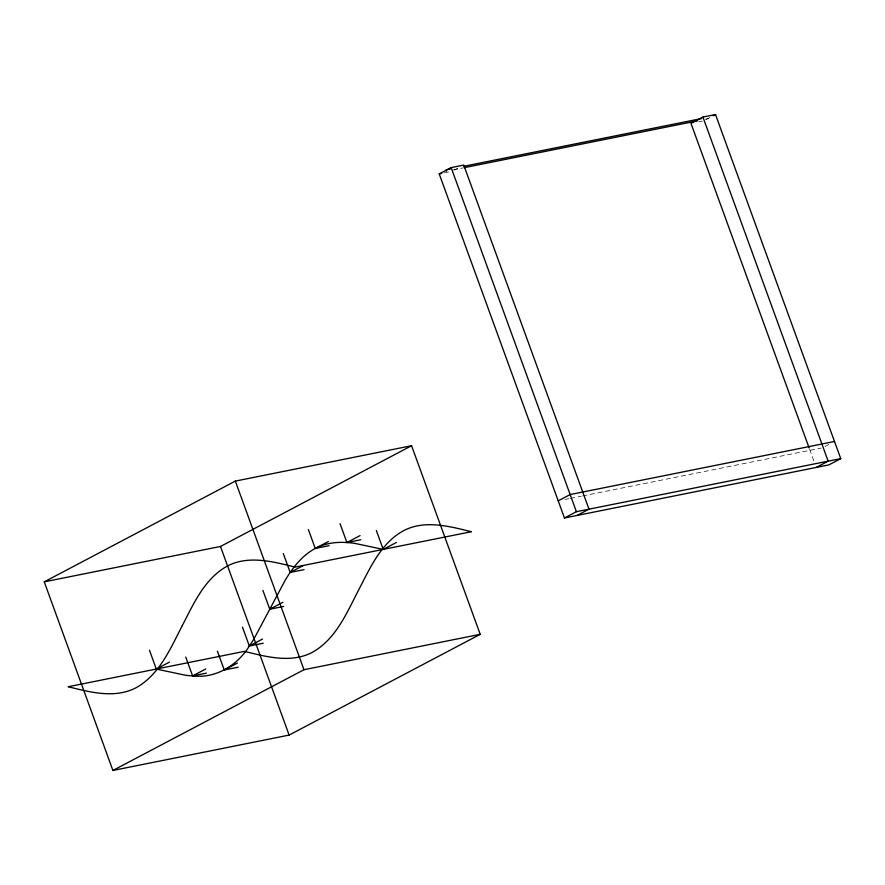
<?xml version="1.0" encoding="UTF-8"?>
<svg xmlns="http://www.w3.org/2000/svg" width="885" height="885" viewBox="0 0 885 885"><rect width="100%" height="100%" fill="white"/><g stroke="black" fill="none" stroke-linecap="round" stroke-linejoin="round"><path stroke-width="0.66" stroke-dasharray="4.42 3.32" d="M708.697 118.479L705.633 119.21M454.193 170.119L457.777 168.227M705.953 119.575L710.732 117.063M824.953 446.516L830.926 443.374M453.242 169.876L462.689 167.984M444.259 172.896L450.542 171.635M698.531 121.853L702.314 121.09M564.995 499.483L569.055 498.664M570.416 498.399L581.257 496.219M582.618 495.943L821.214 448.053M809.598 449.27L814.333 462.258"/><path stroke-width="1.33" d="M290.18 572.451A193.915 139.188 78.6 0 0 285.446 579.786L254.083 638.671A193.915 139.188 78.6 0 1 249.349 646.017C237.545 665.299 215.686 678.784 192.62 675.919A194.28 139.454 78.6 0 1 184.921 675.133L156.313 669.049L149.443 650.187M328.39 541.531L315.259 548.457C304.849 553.933 296.774 562.882 290.18 572.451L283.322 553.59M809.133 447.976L690.986 123.369L702.922 117.063L715.511 114.541L840.75 458.629L828.803 464.924L564.453 517.99L439.214 173.902L451.162 167.608L463.751 165.075L588.99 509.163L577.042 515.468M713.122 115.802L715.511 114.541M44.25 581.843L235.333 481.097L411.569 445.719L480.212 634.335L289.13 735.081L112.904 770.459L44.25 581.843L220.487 546.465L411.569 445.719M303.323 565.526L290.18 572.451L304.031 569.674M308.389 529.595L315.259 548.457C324.895 543.279 336.101 541.786 346.909 542.538L360.051 535.613M156.313 669.049L169.444 662.124M262.9 590.372L269.759 609.234L282.901 602.298M340.05 523.677L346.909 542.538A194.28 139.454 78.6 0 1 354.608 543.335L383.216 549.408L396.358 542.483M185.75 657.057L192.62 675.919L205.751 668.994M242.479 627.144L249.338 646.006L262.48 639.081M217.4 651.139L224.27 670L237.401 663.075M558.214 500.844L570.161 494.549L834.511 441.482M564.453 517.99L576.4 511.696L840.75 458.629M112.904 770.459L303.975 669.713L480.212 634.335M816.224 467.457L828.161 461.151L702.922 117.063M450.454 168.958L446.195 169.82L446.494 171.236M463.95 166.247L701.484 118.568M464.039 167.707L697.535 120.836M439.214 173.902L441.737 173.394M315.259 548.457L329.109 545.68M346.909 542.538L360.759 539.761M269.759 609.234L283.609 606.446M249.338 646.006L263.188 643.229M192.62 675.919L206.459 673.142M224.27 670L238.12 667.224M451.162 167.608L576.4 511.696M376.357 530.546L383.216 549.408M235.333 481.097L303.975 669.713M220.487 546.465L289.13 735.081M182.255 625.695C170.462 648.406 159.588 674.602 136.157 687.689C114.862 698.907 90.115 692.158 68.189 686.738L244.426 651.36C266.352 656.781 291.099 663.529 312.383 652.311C336.234 638.959 347.075 612.177 359.1 589.1C370.395 567.263 381.457 542.361 404.268 530.314C425.431 519.727 449.691 526.387 471.34 531.719L295.103 567.097C273.177 561.676 248.431 554.928 227.135 566.146C204.512 578.713 193.627 603.736 182.255 625.695"/></g></svg>
